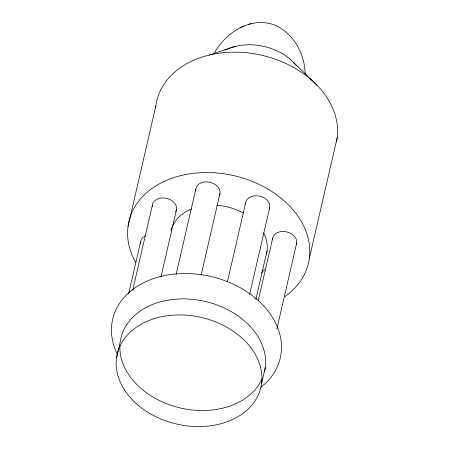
<?xml version="1.0" encoding="UTF-8"?>
<svg xmlns="http://www.w3.org/2000/svg" width="449" height="449" viewBox="0 0 449 449"><rect width="100%" height="100%" fill="white"/><g stroke="black" fill="none" stroke-linecap="round" stroke-linejoin="round"><path stroke-width="0.67" d="M128.049 226.29L155.848 105.885M128.689 293.635L140.677 241.719M116.527 357.926L120.237 341.874A73.726 54.705 13 0 1 202.263 300.796A73.726 54.705 13 0 1 264.686 370.868M132.657 290.497L152.368 205.103M160.933 277.011L176.547 209.38M176.126 274.429L195.837 189.04M201.085 275.293L220.01 193.311M227.48 281.495L245.62 202.937M249.605 294.651L269.793 207.208M255.846 299.376L267.043 250.873M258.197 300.819L272.549 238.655M261.571 383.581L265.275 367.523M276.848 329.005L296.722 242.926M309.35 258.355L337.148 137.955M213.954 53.863C224.927 32.968 250.267 16.31 274.075 24.824C293.236 32.799 304.888 53.74 305.135 73.995M240.159 27.619L244.099 26.165M248.123 24.673L251.042 23.601M225 50.131C243.824 41.123 266.627 43.935 284.127 54.694A49.149 36.47 13 0 1 296.2 65.414M209.038 55.092L235.781 46.146M293.371 62.22L317.016 85.237M261.834 379.304A73.726 54.705 13 0 1 179.622 407.804A73.726 54.705 13 0 1 119.922 345.264M117.616 354.867A86.012 63.82 13 0 1 152.553 278.936A86.012 63.82 13 0 1 261.413 303.53A86.012 63.82 13 0 1 260.92 387.251M171.013 230.432A49.149 36.47 13 0 1 191.532 208.998M216.856 205.272A49.149 36.47 13 0 1 243.532 213.118M263.653 232.863A49.149 36.47 13 0 1 266.386 254.213M261.576 272.998A12.286 9.115 13 0 1 265.247 269.49M272.492 239.85A12.286 9.115 13 0 1 286.243 231.813A12.286 9.115 13 0 1 296.25 244.654M195.837 190.847A12.286 9.115 13 0 1 209.531 182.193A12.286 9.115 13 0 1 219.286 195.584M245.564 204.138A12.286 9.115 13 0 1 259.309 196.095A12.286 9.115 13 0 1 269.321 208.937M152.368 206.91A12.286 9.115 13 0 1 166.063 198.262A12.286 9.115 13 0 1 175.817 211.647M140.672 243.526A12.286 9.115 13 0 1 145.072 235.944M155.685 107.244A92.157 68.377 13 0 1 256.94 54.256A92.157 68.377 13 0 1 336.576 141.328M135.654 262.396A92.157 68.377 13 0 1 170.833 178.64A92.157 68.377 13 0 1 289.392 205.822A92.157 68.377 13 0 1 284.806 296.581M132.635 400.098A73.726 54.705 13 0 0 257.215 397.202A73.726 54.705 13 0 0 177.293 314.957A73.726 54.705 13 0 0 132.635 400.098"/></g></svg>
